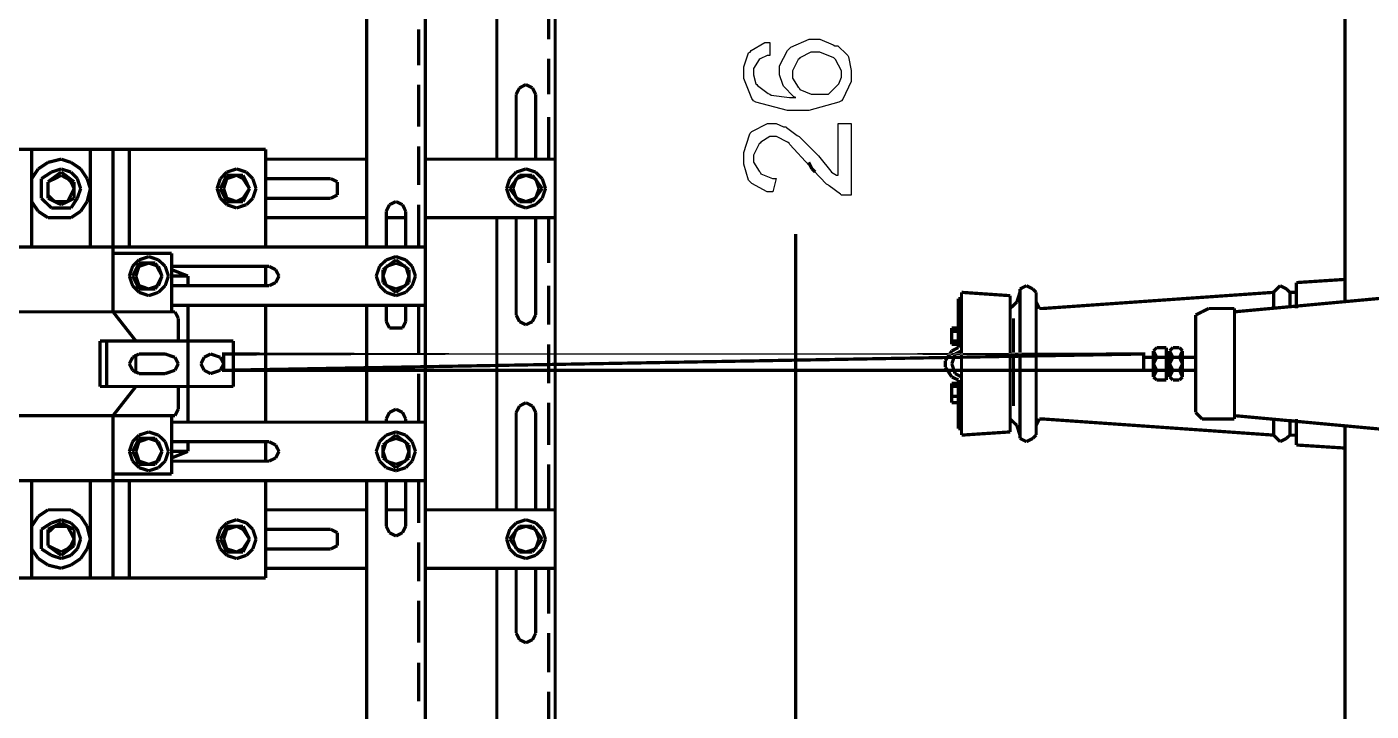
# Model space of a CAD drawing. Header units: metres. Extents: x 3290 to 4536, y 1562 to 1983.
# Drawn here: x 4135.54 to 4146.43, y 1713.02 to 1718.57 of the extents above; entities that cross this region are included whole.
import ezdxf

# ---------------------------------------------------------------- set-up
doc = ezdxf.new("R2010")
doc.units = ezdxf.units.M
for name, color, linetype in [('C00-00-00-BLACK', 7, 'Continuous'), ('C00-00-FF', 5, 'Continuous'), ('C00-7E-FF', 150, 'Continuous'), ('CFF-00-00', 1, 'Continuous'), ('CFF-7E-00', 30, 'Continuous')]:
    doc.layers.add(name, color=color, linetype=linetype)

msp = doc.modelspace()

# ---------------------------------------------------------------- linework, layer by layer
at = {"layer": 'C00-00-00-BLACK', "const_width": 0.0263}
for points in [[(4138.764, 1725.393), (4138.764, 1706.253)], [(4139.817, 1724.84), (4139.817, 1706.805)], [(4146.218, 1716.336), (4146.218, 1721.759)], [(4138.289, 1720.023), (4138.289, 1716.783)], [(4139.344, 1719.311), (4139.344, 1717.495)], [(4139.764, 1718.785), (4139.764, 1718.468)], [(4138.711, 1718.548), (4138.711, 1718.257)], [(4139.764, 1718.31), (4139.764, 1718.021)], [(4138.711, 1718.1), (4138.711, 1717.758)], [(4139.528, 1718.073), (4139.501, 1718.021)], [(4139.58, 1718.1), (4139.528, 1718.073)], [(4139.633, 1718.073), (4139.58, 1718.1)], [(4139.659, 1718.021), (4139.633, 1718.073)], [(4139.501, 1718.021), (4139.501, 1717.495)], [(4139.659, 1718.021), (4139.659, 1717.495)], [(4139.764, 1717.837), (4139.764, 1717.495)], [(4134.128, 1717.574), (4137.472, 1717.574)], [(4135.575, 1716.783), (4135.575, 1717.574)], [(4135.814, 1717.495), (4135.707, 1717.469)], [(4135.893, 1717.469), (4135.814, 1717.495)], [(4136.05, 1716.783), (4136.05, 1717.574)], [(4136.234, 1717.574), (4136.234, 1716.783)], [(4136.366, 1717.574), (4136.366, 1716.783)], [(4137.472, 1717.574), (4137.472, 1716.783)], [(4137.472, 1717.495), (4138.289, 1717.495)], [(4138.711, 1717.6), (4138.711, 1717.285)], [(4138.764, 1717.495), (4139.817, 1717.495)], [(4135.628, 1717.416), (4135.575, 1717.337)], [(4135.707, 1717.469), (4135.628, 1717.416)], [(4135.735, 1717.39), (4135.654, 1717.337)], [(4135.814, 1717.39), (4135.707, 1717.311)], [(4135.814, 1717.416), (4135.735, 1717.39)], [(4135.893, 1717.39), (4135.814, 1717.416)], [(4135.919, 1717.311), (4135.814, 1717.39)], [(4135.972, 1717.416), (4135.893, 1717.469)], [(4135.945, 1717.337), (4135.893, 1717.39)], [(4136.024, 1717.337), (4135.972, 1717.416)], [(4137.156, 1717.39), (4137.104, 1717.337)], [(4137.235, 1717.416), (4137.156, 1717.39)], [(4137.315, 1717.39), (4137.235, 1717.416)], [(4137.367, 1717.337), (4137.315, 1717.39)], [(4139.501, 1717.39), (4139.449, 1717.337)], [(4139.58, 1717.416), (4139.501, 1717.39)], [(4139.659, 1717.39), (4139.58, 1717.416)], [(4139.712, 1717.337), (4139.659, 1717.39)], [(4135.575, 1717.337), (4135.575, 1717.256)], [(4135.654, 1717.337), (4135.654, 1717.256)], [(4135.761, 1717.337), (4135.707, 1717.311)], [(4135.707, 1717.311), (4135.707, 1717.178)], [(4135.707, 1717.311), (4135.707, 1717.256)], [(4135.814, 1717.364), (4135.761, 1717.337)], [(4135.866, 1717.337), (4135.814, 1717.364)], [(4135.893, 1717.311), (4135.866, 1717.337)], [(4135.919, 1717.256), (4135.893, 1717.311)], [(4135.919, 1717.178), (4135.919, 1717.311)], [(4135.972, 1717.256), (4135.945, 1717.337)], [(4136.05, 1717.256), (4136.024, 1717.337)], [(4137.104, 1717.337), (4137.077, 1717.256)], [(4137.156, 1717.364), (4137.104, 1717.256)], [(4137.156, 1717.337), (4137.131, 1717.256)], [(4137.235, 1717.364), (4137.156, 1717.337)], [(4137.288, 1717.364), (4137.156, 1717.364)], [(4137.288, 1717.337), (4137.235, 1717.364)], [(4137.34, 1717.256), (4137.288, 1717.364)], [(4137.34, 1717.256), (4137.288, 1717.337)], [(4137.393, 1717.256), (4137.367, 1717.337)], [(4137.472, 1717.337), (4137.999, 1717.337)], [(4138.052, 1717.311), (4137.999, 1717.337)], [(4138.052, 1717.256), (4138.052, 1717.311)], [(4139.449, 1717.337), (4139.423, 1717.256)], [(4139.528, 1717.364), (4139.449, 1717.256)], [(4139.501, 1717.337), (4139.475, 1717.256)], [(4139.58, 1717.364), (4139.501, 1717.337)], [(4139.633, 1717.364), (4139.528, 1717.364)], [(4139.659, 1717.337), (4139.58, 1717.364)], [(4139.712, 1717.256), (4139.633, 1717.364)], [(4139.686, 1717.256), (4139.659, 1717.337)], [(4139.739, 1717.256), (4139.712, 1717.337)], [(4135.575, 1717.256), (4135.575, 1717.151)], [(4135.654, 1717.256), (4135.654, 1717.178)], [(4135.654, 1717.178), (4135.735, 1717.099)], [(4135.707, 1717.256), (4135.707, 1717.204)], [(4135.707, 1717.204), (4135.761, 1717.151)], [(4135.707, 1717.178), (4135.814, 1717.126)], [(4135.814, 1717.126), (4135.919, 1717.178)], [(4135.866, 1717.151), (4135.893, 1717.204)], [(4135.893, 1717.204), (4135.919, 1717.256)], [(4135.893, 1717.099), (4135.945, 1717.178)], [(4135.945, 1717.178), (4135.972, 1717.256)], [(4136.024, 1717.151), (4136.05, 1717.256)], [(4137.077, 1717.256), (4137.104, 1717.178)], [(4137.104, 1717.256), (4137.156, 1717.151)], [(4137.104, 1717.178), (4137.156, 1717.126)], [(4137.131, 1717.256), (4137.156, 1717.178)], [(4137.156, 1717.178), (4137.235, 1717.151)], [(4137.235, 1717.151), (4137.288, 1717.178)], [(4137.288, 1717.178), (4137.34, 1717.256)], [(4137.288, 1717.151), (4137.34, 1717.256)], [(4137.315, 1717.126), (4137.367, 1717.178)], [(4137.367, 1717.178), (4137.393, 1717.256)], [(4137.472, 1717.178), (4137.999, 1717.178)], [(4137.999, 1717.178), (4138.052, 1717.204)], [(4138.052, 1717.204), (4138.052, 1717.256)], [(4139.423, 1717.256), (4139.449, 1717.178)], [(4139.449, 1717.256), (4139.528, 1717.151)], [(4139.449, 1717.178), (4139.501, 1717.126)], [(4139.475, 1717.256), (4139.501, 1717.178)], [(4139.501, 1717.178), (4139.58, 1717.151)], [(4139.58, 1717.151), (4139.659, 1717.178)], [(4139.633, 1717.151), (4139.712, 1717.256)], [(4139.659, 1717.178), (4139.686, 1717.256)], [(4139.659, 1717.126), (4139.712, 1717.178)], [(4139.712, 1717.178), (4139.739, 1717.256)], [(4135.575, 1717.151), (4135.628, 1717.072)], [(4135.628, 1717.072), (4135.707, 1717.02)], [(4135.735, 1717.099), (4135.814, 1717.099)], [(4135.761, 1717.151), (4135.814, 1717.151)], [(4135.814, 1717.151), (4135.866, 1717.151)], [(4135.814, 1717.099), (4135.893, 1717.099)], [(4135.893, 1717.02), (4135.972, 1717.072)], [(4135.972, 1717.072), (4136.024, 1717.151)], [(4137.156, 1717.151), (4137.288, 1717.151)], [(4137.156, 1717.126), (4137.235, 1717.099)], [(4137.235, 1717.099), (4137.315, 1717.126)], [(4138.474, 1717.126), (4138.448, 1717.072)], [(4138.448, 1717.072), (4138.448, 1716.783)], [(4138.527, 1717.151), (4138.474, 1717.126)], [(4138.58, 1717.126), (4138.527, 1717.151)], [(4138.606, 1717.072), (4138.58, 1717.126)], [(4138.606, 1717.072), (4138.606, 1716.783)], [(4138.711, 1717.126), (4138.711, 1716.783)], [(4139.501, 1717.126), (4139.58, 1717.099)], [(4139.528, 1717.151), (4139.633, 1717.151)], [(4139.58, 1717.099), (4139.659, 1717.126)], [(4135.707, 1717.02), (4135.814, 1717.02)], [(4135.814, 1717.02), (4135.893, 1717.02)], [(4137.472, 1717.02), (4138.289, 1717.02)], [(4138.448, 1717.02), (4138.606, 1717.02)], [(4138.764, 1717.02), (4139.817, 1717.02)], [(4139.344, 1717.02), (4139.344, 1714.651)], [(4139.501, 1717.02), (4139.501, 1716.231)], [(4139.659, 1717.02), (4139.659, 1716.231)], [(4139.764, 1717.02), (4139.764, 1716.652)], [(4132.836, 1716.783), (4138.764, 1716.783)], [(4136.234, 1716.783), (4136.182, 1716.783)], [(4136.234, 1716.731), (4136.234, 1716.783)], [(4136.234, 1716.731), (4136.709, 1716.731)], [(4136.234, 1716.731), (4136.234, 1716.257)], [(4136.709, 1716.731), (4136.709, 1716.257)], [(4136.393, 1716.626), (4136.366, 1716.547)], [(4136.445, 1716.678), (4136.393, 1716.626)], [(4136.445, 1716.652), (4136.393, 1716.547)], [(4136.445, 1716.626), (4136.419, 1716.547)], [(4136.524, 1716.705), (4136.445, 1716.678)], [(4136.524, 1716.652), (4136.445, 1716.626)], [(4136.577, 1716.652), (4136.445, 1716.652)], [(4136.602, 1716.678), (4136.524, 1716.705)], [(4136.602, 1716.626), (4136.524, 1716.652)], [(4136.631, 1716.547), (4136.577, 1716.652)], [(4136.657, 1716.626), (4136.602, 1716.678)], [(4136.631, 1716.547), (4136.602, 1716.626)], [(4136.683, 1716.547), (4136.657, 1716.626)], [(4137.499, 1716.626), (4136.709, 1716.626)], [(4137.472, 1716.626), (4137.472, 1716.469)], [(4137.552, 1716.599), (4137.499, 1716.626)], [(4138.394, 1716.626), (4138.367, 1716.547)], [(4138.448, 1716.678), (4138.394, 1716.626)], [(4138.527, 1716.678), (4138.422, 1716.599)], [(4138.448, 1716.626), (4138.422, 1716.547)], [(4138.527, 1716.705), (4138.448, 1716.678)], [(4138.527, 1716.652), (4138.448, 1716.626)], [(4138.606, 1716.678), (4138.527, 1716.705)], [(4138.632, 1716.599), (4138.527, 1716.678)], [(4138.606, 1716.626), (4138.527, 1716.652)], [(4138.658, 1716.626), (4138.606, 1716.678)], [(4138.632, 1716.547), (4138.606, 1716.626)], [(4138.685, 1716.547), (4138.658, 1716.626)], [(4136.366, 1716.547), (4136.393, 1716.469)], [(4136.393, 1716.547), (4136.445, 1716.442)], [(4136.419, 1716.547), (4136.445, 1716.469)], [(4136.577, 1716.442), (4136.631, 1716.547)], [(4136.602, 1716.469), (4136.631, 1716.547)], [(4136.657, 1716.469), (4136.683, 1716.547)], [(4136.709, 1716.599), (4136.841, 1716.547)], [(4136.709, 1716.547), (4136.841, 1716.547)], [(4136.841, 1716.547), (4136.841, 1716.469)], [(4137.579, 1716.547), (4137.552, 1716.599)], [(4137.552, 1716.494), (4137.579, 1716.547)], [(4138.367, 1716.547), (4138.394, 1716.469)], [(4138.422, 1716.599), (4138.422, 1716.494)], [(4138.422, 1716.547), (4138.448, 1716.469)], [(4138.606, 1716.469), (4138.632, 1716.547)], [(4138.632, 1716.494), (4138.632, 1716.599)], [(4138.658, 1716.469), (4138.685, 1716.547)], [(4146.218, 1716.52), (4145.823, 1716.494)], [(4136.393, 1716.469), (4136.445, 1716.415)], [(4136.445, 1716.469), (4136.524, 1716.442)], [(4136.445, 1716.442), (4136.577, 1716.442)], [(4136.445, 1716.415), (4136.524, 1716.388)], [(4136.524, 1716.442), (4136.602, 1716.469)], [(4136.524, 1716.388), (4136.602, 1716.415)], [(4136.602, 1716.415), (4136.657, 1716.469)], [(4137.499, 1716.469), (4136.709, 1716.469)], [(4137.499, 1716.469), (4137.552, 1716.494)], [(4138.394, 1716.469), (4138.448, 1716.415)], [(4138.422, 1716.494), (4138.527, 1716.415)], [(4138.448, 1716.469), (4138.527, 1716.442)], [(4138.448, 1716.415), (4138.527, 1716.388)], [(4138.527, 1716.415), (4138.632, 1716.494)], [(4138.527, 1716.442), (4138.606, 1716.469)], [(4138.527, 1716.388), (4138.606, 1716.415)], [(4138.606, 1716.415), (4138.658, 1716.469)], [(4139.764, 1716.469), (4139.764, 1716.152)], [(4143.11, 1716.415), (4143.504, 1716.388)], [(4143.11, 1715.257), (4143.11, 1716.415)], [(4143.583, 1716.415), (4143.558, 1716.336)], [(4143.636, 1716.469), (4143.583, 1716.442)], [(4143.583, 1716.442), (4143.583, 1716.415)], [(4143.583, 1715.257), (4143.583, 1716.415)], [(4143.688, 1716.442), (4143.636, 1716.469)], [(4143.715, 1716.415), (4143.688, 1716.442)], [(4143.715, 1716.415), (4143.715, 1716.336)], [(4143.715, 1715.257), (4143.715, 1716.415)], [(4145.639, 1716.415), (4143.769, 1716.284)], [(4145.322, 1716.257), (4147.034, 1716.415)], [(4145.666, 1716.442), (4145.639, 1716.415)], [(4145.639, 1716.284), (4145.639, 1716.415)], [(4145.692, 1716.469), (4145.666, 1716.442)], [(4145.744, 1716.442), (4145.692, 1716.469)], [(4145.771, 1716.415), (4145.744, 1716.442)], [(4145.823, 1716.415), (4145.771, 1716.415)], [(4145.771, 1716.284), (4145.771, 1716.415)], [(4145.823, 1716.284), (4145.823, 1716.494)], [(4136.709, 1716.31), (4138.764, 1716.31)], [(4136.841, 1716.31), (4136.841, 1715.362)], [(4137.472, 1716.31), (4137.472, 1715.362)], [(4138.289, 1716.31), (4138.289, 1715.362)], [(4138.448, 1716.31), (4138.448, 1716.178)], [(4138.606, 1716.178), (4138.606, 1716.31)], [(4138.711, 1716.31), (4138.711, 1715.915)], [(4143.11, 1716.363), (4143.084, 1716.363)], [(4143.084, 1715.967), (4143.084, 1716.363)], [(4143.504, 1715.283), (4143.504, 1716.388)], [(4143.558, 1716.336), (4143.504, 1716.284)], [(4143.715, 1716.336), (4143.741, 1716.284)], [(4136.709, 1716.257), (4134.918, 1716.257)], [(4136.234, 1716.257), (4136.419, 1716.021)], [(4136.736, 1716.257), (4136.709, 1716.257)], [(4136.763, 1716.205), (4136.736, 1716.257)], [(4136.763, 1716.021), (4136.763, 1716.205)], [(4139.501, 1716.231), (4139.528, 1716.178)], [(4139.633, 1716.178), (4139.659, 1716.231)], [(4143.531, 1715.493), (4143.531, 1716.205)], [(4143.715, 1715.493), (4143.715, 1716.205)], [(4143.741, 1716.284), (4143.769, 1716.284)], [(4145.06, 1716.257), (4145.007, 1716.231)], [(4145.007, 1716.231), (4145.007, 1716.152)], [(4145.112, 1716.284), (4145.06, 1716.257)], [(4145.322, 1716.284), (4145.112, 1716.284)], [(4145.322, 1716.284), (4145.322, 1715.388)], [(4138.448, 1716.178), (4138.474, 1716.126)], [(4138.474, 1716.126), (4138.527, 1716.126)], [(4138.527, 1716.126), (4138.58, 1716.126)], [(4138.58, 1716.126), (4138.606, 1716.178)], [(4139.528, 1716.178), (4139.58, 1716.152)], [(4139.58, 1716.152), (4139.633, 1716.178)], [(4143.031, 1716.126), (4143.031, 1716.099)], [(4143.031, 1716.126), (4143.084, 1716.126)], [(4143.031, 1715.993), (4143.031, 1716.126)], [(4143.031, 1716.099), (4143.084, 1716.099)], [(4143.031, 1716.021), (4143.031, 1716.099)], [(4145.007, 1715.52), (4145.007, 1716.152)], [(4136.129, 1716.021), (4136.129, 1715.651)], [(4137.209, 1716.021), (4136.129, 1716.021)], [(4136.182, 1716.021), (4136.182, 1715.651)], [(4137.209, 1716.021), (4137.209, 1715.651)], [(4139.764, 1715.993), (4139.764, 1715.677)], [(4143.031, 1716.021), (4143.031, 1715.993)], [(4143.084, 1716.021), (4143.031, 1716.021)], [(4143.031, 1715.993), (4143.058, 1715.993)], [(4143.031, 1715.993), (4143.084, 1715.993)], [(4136.393, 1715.888), (4136.366, 1715.835)], [(4136.445, 1715.915), (4136.393, 1715.888)], [(4136.419, 1715.756), (4136.419, 1715.915)], [(4136.445, 1715.915), (4136.657, 1715.915)], [(4136.736, 1715.888), (4136.657, 1715.915)], [(4136.763, 1715.835), (4136.736, 1715.888)], [(4136.972, 1715.888), (4136.947, 1715.835)], [(4137.025, 1715.915), (4136.972, 1715.888)], [(4137.104, 1715.888), (4137.025, 1715.915)], [(4137.131, 1715.835), (4137.104, 1715.888)], [(4143.031, 1715.94), (4142.979, 1715.861)], [(4142.979, 1715.861), (4142.979, 1715.809)], [(4143.084, 1715.967), (4143.031, 1715.94)], [(4143.058, 1715.915), (4143.031, 1715.835)], [(4143.11, 1715.94), (4143.058, 1715.915)], [(4143.504, 1715.783), (4143.504, 1715.888)], [(4143.504, 1715.783), (4143.504, 1715.888)], [(4144.585, 1715.888), (4144.585, 1715.783)], [(4144.585, 1715.888), (4144.665, 1715.888)], [(4144.585, 1715.783), (4144.585, 1715.888)], [(4144.692, 1715.967), (4144.665, 1715.94)], [(4144.692, 1715.967), (4144.665, 1715.94)], [(4144.665, 1715.94), (4144.665, 1715.729)], [(4144.665, 1715.94), (4144.692, 1715.888)], [(4144.692, 1715.888), (4144.665, 1715.835)], [(4144.77, 1715.967), (4144.692, 1715.967)], [(4144.692, 1715.888), (4144.77, 1715.888)], [(4144.692, 1715.888), (4144.77, 1715.888)], [(4144.77, 1715.94), (4144.77, 1715.967)], [(4144.77, 1715.967), (4144.77, 1715.94)], [(4144.77, 1715.94), (4144.77, 1715.729)], [(4144.77, 1715.888), (4144.77, 1715.94)], [(4144.77, 1715.835), (4144.77, 1715.888)], [(4144.77, 1715.888), (4144.796, 1715.888)], [(4144.77, 1715.888), (4144.796, 1715.888)], [(4144.823, 1715.967), (4144.796, 1715.94)], [(4144.823, 1715.967), (4144.796, 1715.94)], [(4144.796, 1715.94), (4144.796, 1715.729)], [(4144.796, 1715.94), (4144.823, 1715.888)], [(4144.823, 1715.888), (4144.796, 1715.835)], [(4144.876, 1715.967), (4144.823, 1715.967)], [(4144.823, 1715.888), (4144.876, 1715.888)], [(4144.823, 1715.888), (4144.876, 1715.888)], [(4144.901, 1715.94), (4144.876, 1715.967)], [(4144.876, 1715.967), (4144.901, 1715.94)], [(4144.876, 1715.888), (4144.901, 1715.94)], [(4144.901, 1715.835), (4144.876, 1715.888)], [(4144.901, 1715.94), (4144.901, 1715.729)], [(4144.901, 1715.888), (4145.007, 1715.888)], [(4136.366, 1715.835), (4136.393, 1715.783)], [(4136.393, 1715.783), (4136.445, 1715.756)], [(4136.445, 1715.756), (4136.657, 1715.756)], [(4136.657, 1715.756), (4136.736, 1715.783)], [(4136.736, 1715.783), (4136.763, 1715.835)], [(4136.947, 1715.835), (4136.972, 1715.783)], [(4136.972, 1715.783), (4137.025, 1715.756)], [(4137.025, 1715.756), (4137.104, 1715.783)], [(4137.104, 1715.783), (4137.131, 1715.835)], [(4138.711, 1715.756), (4138.711, 1715.362)], [(4142.979, 1715.809), (4143.031, 1715.729)], [(4143.031, 1715.835), (4143.058, 1715.756)], [(4143.058, 1715.756), (4143.11, 1715.729)], [(4144.585, 1715.783), (4144.665, 1715.783)], [(4144.665, 1715.835), (4144.692, 1715.783)], [(4144.692, 1715.783), (4144.665, 1715.729)], [(4144.692, 1715.783), (4144.77, 1715.783)], [(4144.692, 1715.783), (4144.77, 1715.783)], [(4144.77, 1715.783), (4144.77, 1715.835)], [(4144.77, 1715.783), (4144.796, 1715.783)], [(4144.77, 1715.729), (4144.77, 1715.783)], [(4144.77, 1715.783), (4144.796, 1715.783)], [(4144.796, 1715.835), (4144.823, 1715.783)], [(4144.823, 1715.783), (4144.796, 1715.729)], [(4144.823, 1715.783), (4144.876, 1715.783)], [(4144.823, 1715.783), (4144.876, 1715.783)], [(4144.876, 1715.783), (4144.901, 1715.835)], [(4144.901, 1715.729), (4144.876, 1715.783)], [(4144.901, 1715.783), (4145.007, 1715.783)], [(4137.209, 1715.651), (4136.129, 1715.651)], [(4136.234, 1715.415), (4136.419, 1715.651)], [(4136.763, 1715.467), (4136.763, 1715.651)], [(4143.031, 1715.729), (4143.084, 1715.704)], [(4143.031, 1715.677), (4143.084, 1715.677)], [(4143.031, 1715.677), (4143.031, 1715.651)], [(4143.031, 1715.677), (4143.058, 1715.677)], [(4143.031, 1715.52), (4143.031, 1715.677)], [(4143.031, 1715.651), (4143.084, 1715.651)], [(4143.031, 1715.651), (4143.031, 1715.572)], [(4143.084, 1715.31), (4143.084, 1715.704)], [(4144.665, 1715.729), (4144.692, 1715.704)], [(4144.692, 1715.704), (4144.665, 1715.729)], [(4144.77, 1715.704), (4144.692, 1715.704)], [(4144.77, 1715.704), (4144.77, 1715.729)], [(4144.77, 1715.704), (4144.77, 1715.729)], [(4144.796, 1715.729), (4144.823, 1715.704)], [(4144.823, 1715.704), (4144.796, 1715.729)], [(4144.876, 1715.704), (4144.823, 1715.704)], [(4144.876, 1715.704), (4144.901, 1715.729)], [(4144.876, 1715.704), (4144.901, 1715.729)], [(4143.031, 1715.572), (4143.084, 1715.572)], [(4143.031, 1715.572), (4143.031, 1715.52)], [(4136.736, 1715.415), (4136.763, 1715.467)], [(4138.474, 1715.441), (4138.448, 1715.388)], [(4138.527, 1715.467), (4138.474, 1715.441)], [(4138.58, 1715.441), (4138.527, 1715.467)], [(4138.606, 1715.388), (4138.58, 1715.441)], [(4139.528, 1715.493), (4139.501, 1715.441)], [(4139.501, 1715.441), (4139.501, 1714.651)], [(4139.58, 1715.52), (4139.528, 1715.493)], [(4139.633, 1715.493), (4139.58, 1715.52)], [(4139.659, 1715.441), (4139.633, 1715.493)], [(4139.659, 1715.441), (4139.659, 1714.651)], [(4139.764, 1715.52), (4139.764, 1715.177)], [(4143.031, 1715.52), (4143.084, 1715.52)], [(4145.007, 1715.52), (4145.007, 1715.441)], [(4145.007, 1715.441), (4145.06, 1715.388)], [(4136.709, 1715.415), (4134.918, 1715.415)], [(4136.234, 1715.415), (4136.234, 1714.941)], [(4136.709, 1715.415), (4136.736, 1715.415)], [(4136.709, 1714.941), (4136.709, 1715.415)], [(4136.709, 1715.362), (4138.764, 1715.362)], [(4138.448, 1715.388), (4138.448, 1715.362)], [(4138.606, 1715.388), (4138.606, 1715.362)], [(4143.558, 1715.336), (4143.504, 1715.388)], [(4143.583, 1715.257), (4143.558, 1715.336)], [(4143.715, 1715.336), (4143.741, 1715.388)], [(4143.715, 1715.257), (4143.715, 1715.336)], [(4143.741, 1715.388), (4143.769, 1715.388)], [(4145.639, 1715.257), (4143.769, 1715.388)], [(4145.06, 1715.388), (4145.112, 1715.388)], [(4145.322, 1715.388), (4145.112, 1715.388)], [(4145.322, 1715.415), (4147.034, 1715.257)], [(4145.639, 1715.257), (4145.639, 1715.388)], [(4145.771, 1715.257), (4145.771, 1715.388)], [(4145.823, 1715.177), (4145.823, 1715.388)], [(4146.218, 1709.886), (4146.218, 1715.336)], [(4136.445, 1715.257), (4136.393, 1715.204)], [(4136.445, 1715.231), (4136.393, 1715.125)], [(4136.524, 1715.283), (4136.445, 1715.257)], [(4136.524, 1715.231), (4136.445, 1715.204)], [(4136.577, 1715.231), (4136.445, 1715.231)], [(4136.602, 1715.257), (4136.524, 1715.283)], [(4136.602, 1715.204), (4136.524, 1715.231)], [(4136.631, 1715.125), (4136.577, 1715.231)], [(4136.657, 1715.204), (4136.602, 1715.257)], [(4138.448, 1715.257), (4138.394, 1715.204)], [(4138.527, 1715.257), (4138.422, 1715.177)], [(4138.527, 1715.283), (4138.448, 1715.257)], [(4138.527, 1715.231), (4138.448, 1715.204)], [(4138.606, 1715.257), (4138.527, 1715.283)], [(4138.632, 1715.177), (4138.527, 1715.257)], [(4138.606, 1715.204), (4138.527, 1715.231)], [(4138.658, 1715.204), (4138.606, 1715.257)], [(4143.11, 1715.31), (4143.084, 1715.31)], [(4143.11, 1715.257), (4143.504, 1715.283)], [(4143.583, 1715.257), (4143.583, 1715.231)], [(4143.583, 1715.231), (4143.636, 1715.204)], [(4143.636, 1715.204), (4143.688, 1715.231)], [(4143.688, 1715.231), (4143.715, 1715.257)], [(4145.639, 1715.257), (4145.666, 1715.231)], [(4145.666, 1715.231), (4145.692, 1715.204)], [(4145.692, 1715.204), (4145.744, 1715.231)], [(4145.744, 1715.231), (4145.771, 1715.257)], [(4145.823, 1715.257), (4145.771, 1715.257)], [(4136.393, 1715.204), (4136.366, 1715.125)], [(4136.366, 1715.125), (4136.393, 1715.046)], [(4136.393, 1715.125), (4136.445, 1715.02)], [(4136.445, 1715.204), (4136.419, 1715.125)], [(4136.419, 1715.125), (4136.445, 1715.046)], [(4136.577, 1715.02), (4136.631, 1715.125)], [(4136.631, 1715.125), (4136.602, 1715.204)], [(4136.602, 1715.046), (4136.631, 1715.125)], [(4136.683, 1715.125), (4136.657, 1715.204)], [(4136.657, 1715.046), (4136.683, 1715.125)], [(4137.499, 1715.204), (4136.709, 1715.204)], [(4136.709, 1715.125), (4136.841, 1715.125)], [(4136.709, 1715.072), (4136.841, 1715.125)], [(4136.841, 1715.204), (4136.841, 1715.125)], [(4137.472, 1715.204), (4137.472, 1715.046)], [(4137.552, 1715.177), (4137.499, 1715.204)], [(4137.579, 1715.125), (4137.552, 1715.177)], [(4137.552, 1715.072), (4137.579, 1715.125)], [(4138.394, 1715.204), (4138.367, 1715.125)], [(4138.367, 1715.125), (4138.394, 1715.046)], [(4138.448, 1715.204), (4138.422, 1715.125)], [(4138.422, 1715.177), (4138.422, 1715.072)], [(4138.422, 1715.125), (4138.448, 1715.046)], [(4138.632, 1715.125), (4138.606, 1715.204)], [(4138.606, 1715.046), (4138.632, 1715.125)], [(4138.632, 1715.072), (4138.632, 1715.177)], [(4138.685, 1715.125), (4138.658, 1715.204)], [(4138.658, 1715.046), (4138.685, 1715.125)], [(4146.218, 1715.152), (4145.823, 1715.177)], [(4136.393, 1715.046), (4136.445, 1714.993)], [(4136.445, 1715.046), (4136.524, 1715.02)], [(4136.445, 1715.02), (4136.577, 1715.02)], [(4136.445, 1714.993), (4136.524, 1714.968)], [(4136.524, 1715.02), (4136.602, 1715.046)], [(4136.524, 1714.968), (4136.602, 1714.993)], [(4136.602, 1714.993), (4136.657, 1715.046)], [(4137.499, 1715.046), (4136.709, 1715.046)], [(4137.499, 1715.046), (4137.552, 1715.072)], [(4138.394, 1715.046), (4138.448, 1714.993)], [(4138.422, 1715.072), (4138.527, 1714.993)], [(4138.448, 1715.046), (4138.527, 1715.02)], [(4138.448, 1714.993), (4138.527, 1714.968)], [(4138.527, 1714.993), (4138.632, 1715.072)], [(4138.527, 1715.02), (4138.606, 1715.046)], [(4138.527, 1714.968), (4138.606, 1714.993)], [(4138.606, 1714.993), (4138.658, 1715.046)], [(4139.764, 1715.02), (4139.764, 1714.651)], [(4132.836, 1714.888), (4138.764, 1714.888)], [(4135.575, 1714.098), (4135.575, 1714.888)], [(4136.05, 1714.098), (4136.05, 1714.888)], [(4136.182, 1714.888), (4136.234, 1714.888)], [(4136.234, 1714.888), (4136.234, 1714.941)], [(4136.234, 1714.941), (4136.709, 1714.941)], [(4136.234, 1714.888), (4136.234, 1714.098)], [(4136.234, 1714.888), (4136.261, 1714.888)], [(4136.366, 1714.888), (4136.366, 1714.098)], [(4137.472, 1714.888), (4137.472, 1714.098)], [(4138.289, 1714.888), (4138.289, 1711.623)], [(4138.448, 1714.888), (4138.448, 1714.518)], [(4138.606, 1714.888), (4138.606, 1714.518)], [(4138.711, 1714.888), (4138.711, 1714.545)], [(4135.628, 1714.598), (4135.575, 1714.518)], [(4135.707, 1714.651), (4135.628, 1714.598)], [(4135.814, 1714.651), (4135.707, 1714.651)], [(4135.814, 1714.571), (4135.735, 1714.545)], [(4135.893, 1714.651), (4135.814, 1714.651)], [(4135.893, 1714.545), (4135.814, 1714.571)], [(4135.972, 1714.598), (4135.893, 1714.651)], [(4136.024, 1714.518), (4135.972, 1714.598)], [(4137.235, 1714.571), (4137.156, 1714.545)], [(4137.315, 1714.545), (4137.235, 1714.571)], [(4137.472, 1714.651), (4138.289, 1714.651)], [(4138.448, 1714.651), (4138.606, 1714.651)], [(4138.764, 1714.651), (4139.817, 1714.651)], [(4139.58, 1714.571), (4139.501, 1714.545)], [(4139.659, 1714.545), (4139.58, 1714.571)], [(4135.575, 1714.518), (4135.575, 1714.414)], [(4135.735, 1714.545), (4135.654, 1714.493)], [(4135.654, 1714.493), (4135.654, 1714.414)], [(4135.814, 1714.545), (4135.707, 1714.493)], [(4135.761, 1714.518), (4135.707, 1714.466)], [(4135.707, 1714.493), (4135.707, 1714.361)], [(4135.707, 1714.466), (4135.707, 1714.414)], [(4135.814, 1714.518), (4135.761, 1714.518)], [(4135.919, 1714.493), (4135.814, 1714.545)], [(4135.866, 1714.518), (4135.814, 1714.518)], [(4135.893, 1714.466), (4135.866, 1714.518)], [(4135.945, 1714.493), (4135.893, 1714.545)], [(4135.919, 1714.414), (4135.893, 1714.466)], [(4135.919, 1714.361), (4135.919, 1714.493)], [(4135.972, 1714.414), (4135.945, 1714.493)], [(4136.05, 1714.414), (4136.024, 1714.518)], [(4137.104, 1714.493), (4137.077, 1714.414)], [(4137.156, 1714.545), (4137.104, 1714.493)], [(4137.156, 1714.518), (4137.104, 1714.414)], [(4137.156, 1714.493), (4137.131, 1714.414)], [(4137.235, 1714.518), (4137.156, 1714.493)], [(4137.288, 1714.518), (4137.156, 1714.518)], [(4137.288, 1714.493), (4137.235, 1714.518)], [(4137.34, 1714.414), (4137.288, 1714.518)], [(4137.34, 1714.414), (4137.288, 1714.493)], [(4137.367, 1714.493), (4137.315, 1714.545)], [(4137.393, 1714.414), (4137.367, 1714.493)], [(4137.472, 1714.493), (4137.999, 1714.493)], [(4138.052, 1714.466), (4137.999, 1714.493)], [(4138.052, 1714.414), (4138.052, 1714.466)], [(4138.448, 1714.518), (4138.474, 1714.466)], [(4138.474, 1714.466), (4138.527, 1714.439)], [(4138.527, 1714.439), (4138.58, 1714.466)], [(4138.58, 1714.466), (4138.606, 1714.518)], [(4139.449, 1714.493), (4139.423, 1714.414)], [(4139.501, 1714.545), (4139.449, 1714.493)], [(4139.528, 1714.518), (4139.449, 1714.414)], [(4139.501, 1714.493), (4139.475, 1714.414)], [(4139.58, 1714.518), (4139.501, 1714.493)], [(4139.633, 1714.518), (4139.528, 1714.518)], [(4139.659, 1714.493), (4139.58, 1714.518)], [(4139.712, 1714.414), (4139.633, 1714.518)], [(4139.712, 1714.493), (4139.659, 1714.545)], [(4139.686, 1714.414), (4139.659, 1714.493)], [(4139.739, 1714.414), (4139.712, 1714.493)], [(4135.575, 1714.414), (4135.575, 1714.334)], [(4135.575, 1714.334), (4135.628, 1714.256)], [(4135.654, 1714.414), (4135.654, 1714.334)], [(4135.654, 1714.334), (4135.735, 1714.282)], [(4135.707, 1714.414), (4135.707, 1714.361)], [(4135.707, 1714.361), (4135.814, 1714.282)], [(4135.707, 1714.361), (4135.761, 1714.334)], [(4135.761, 1714.334), (4135.814, 1714.309)], [(4135.814, 1714.282), (4135.919, 1714.361)], [(4135.814, 1714.309), (4135.866, 1714.334)], [(4135.866, 1714.334), (4135.893, 1714.361)], [(4135.893, 1714.361), (4135.919, 1714.414)], [(4135.893, 1714.282), (4135.945, 1714.334)], [(4135.945, 1714.334), (4135.972, 1714.414)], [(4135.972, 1714.256), (4136.024, 1714.334)], [(4136.024, 1714.334), (4136.05, 1714.414)], [(4137.077, 1714.414), (4137.104, 1714.334)], [(4137.104, 1714.414), (4137.156, 1714.309)], [(4137.104, 1714.334), (4137.156, 1714.282)], [(4137.131, 1714.414), (4137.156, 1714.334)], [(4137.156, 1714.334), (4137.235, 1714.309)], [(4137.235, 1714.309), (4137.288, 1714.334)], [(4137.288, 1714.334), (4137.34, 1714.414)], [(4137.288, 1714.309), (4137.34, 1714.414)], [(4137.315, 1714.282), (4137.367, 1714.334)], [(4137.367, 1714.334), (4137.393, 1714.414)], [(4137.472, 1714.334), (4137.999, 1714.334)], [(4137.999, 1714.334), (4138.052, 1714.361)], [(4138.052, 1714.361), (4138.052, 1714.414)], [(4138.711, 1714.388), (4138.711, 1714.072)], [(4139.423, 1714.414), (4139.449, 1714.334)], [(4139.449, 1714.414), (4139.528, 1714.309)], [(4139.449, 1714.334), (4139.501, 1714.282)], [(4139.475, 1714.414), (4139.501, 1714.334)], [(4139.501, 1714.334), (4139.58, 1714.309)], [(4139.58, 1714.309), (4139.659, 1714.334)], [(4139.633, 1714.309), (4139.712, 1714.414)], [(4139.659, 1714.334), (4139.686, 1714.414)], [(4139.659, 1714.282), (4139.712, 1714.334)], [(4139.712, 1714.334), (4139.739, 1714.414)], [(4135.628, 1714.256), (4135.707, 1714.203)], [(4135.735, 1714.282), (4135.814, 1714.256)], [(4135.814, 1714.256), (4135.893, 1714.282)], [(4135.893, 1714.203), (4135.972, 1714.256)], [(4137.156, 1714.309), (4137.288, 1714.309)], [(4137.156, 1714.282), (4137.235, 1714.256)], [(4137.235, 1714.256), (4137.315, 1714.282)], [(4139.501, 1714.282), (4139.58, 1714.256)], [(4139.528, 1714.309), (4139.633, 1714.309)], [(4139.58, 1714.256), (4139.659, 1714.282)], [(4135.707, 1714.203), (4135.814, 1714.177)], [(4135.814, 1714.177), (4135.893, 1714.203)], [(4137.472, 1714.177), (4138.289, 1714.177)], [(4138.764, 1714.177), (4139.817, 1714.177)], [(4139.344, 1714.177), (4139.344, 1712.335)], [(4139.501, 1714.177), (4139.501, 1713.651)], [(4139.659, 1714.177), (4139.659, 1713.651)], [(4139.764, 1714.177), (4139.764, 1713.809)], [(4137.472, 1714.098), (4134.128, 1714.098)], [(4138.711, 1713.914), (4138.711, 1713.573)], [(4139.501, 1713.651), (4139.528, 1713.598)], [(4139.528, 1713.598), (4139.58, 1713.573)], [(4139.58, 1713.573), (4139.633, 1713.598)], [(4139.633, 1713.598), (4139.659, 1713.651)], [(4139.764, 1713.651), (4139.764, 1713.334)], [(4138.711, 1713.413), (4138.711, 1713.098)], [(4139.764, 1713.176), (4139.764, 1712.861)]]:
    msp.add_lwpolyline(points, dxfattribs=at)
at = {"layer": 'C00-00-FF', "const_width": 0.0263}
for points in [[(4141.871, 1717.469), (4141.898, 1717.416)], [(4141.898, 1717.416), (4141.924, 1717.39)]]:
    msp.add_lwpolyline(points, dxfattribs=at)
at = {"layer": 'C00-7E-FF', "const_width": 0.0263}
msp.add_lwpolyline([(4141.766, 1700.039), (4141.766, 1716.888)], dxfattribs=at)
at = {"layer": 'CFF-00-00', "const_width": 0.0263}
for points in [[(4144.585, 1715.783), (4144.585, 1715.915), (4137.131, 1715.783), (4144.585, 1715.783)], [(4144.585, 1715.915), (4137.131, 1715.783), (4137.131, 1715.915), (4144.585, 1715.915)]]:
    msp.add_lwpolyline(points, close=True, dxfattribs=at)
at = {"layer": 'CFF-00-00'}
for points in [[(4144.585, 1715.783), (4144.585, 1715.915), (4137.131, 1715.783), (4144.585, 1715.783)], [(4144.585, 1715.915), (4137.131, 1715.783), (4137.131, 1715.915), (4144.585, 1715.915)]]:
    msp.add_lwpolyline(points, close=True, dxfattribs=at)
at = {"layer": 'CFF-7E-00'}
for points in [[(4141.556, 1718.441), (4141.556, 1718.337), (4141.536, 1718.337), (4141.477, 1718.31), (4141.477, 1718.31), (4141.47, 1718.304), (4141.425, 1718.229), (4141.425, 1718.205), (4141.425, 1718.179), (4141.443, 1718.106), (4141.45, 1718.1), (4141.456, 1718.093), (4141.542, 1718.028), (4141.556, 1718.021), (4141.568, 1718.014), (4141.716, 1717.995), (4141.766, 1717.995), (4141.752, 1718.001), (4141.667, 1718.087), (4141.661, 1718.1), (4141.661, 1718.1), (4141.634, 1718.179), (4141.634, 1718.205), (4141.634, 1718.251), (4141.699, 1718.376), (4141.713, 1718.389), (4141.726, 1718.403), (4141.874, 1718.468), (4141.924, 1718.468), (4141.963, 1718.468), (4142.069, 1718.423), (4142.083, 1718.415), (4142.108, 1718.415), (4142.181, 1718.344), (4142.188, 1718.337), (4142.194, 1718.324), (4142.215, 1718.215), (4142.215, 1718.178), (4142.215, 1718.126), (4142.149, 1717.982), (4142.136, 1717.969), (4142.116, 1717.956), (4141.873, 1717.889), (4141.793, 1717.889), (4141.7, 1717.889), (4141.444, 1717.956), (4141.425, 1717.969), (4141.411, 1717.988), (4141.345, 1718.15), (4141.345, 1718.205), (4141.345, 1718.244), (4141.384, 1718.356), (4141.398, 1718.362), (4141.404, 1718.376), (4141.517, 1718.441), (4141.556, 1718.441)], [(4141.924, 1718.021), (4141.95, 1718.021), (4142.01, 1718.021), (4142.031, 1718.021), (4142.037, 1718.028), (4142.103, 1718.093), (4142.109, 1718.1), (4142.115, 1718.106), (4142.136, 1718.16), (4142.136, 1718.178), (4142.136, 1718.212), (4142.089, 1718.304), (4142.083, 1718.31), (4142.076, 1718.317), (4141.961, 1718.362), (4141.924, 1718.362), (4141.89, 1718.362), (4141.799, 1718.317), (4141.793, 1718.31), (4141.786, 1718.304), (4141.74, 1718.21), (4141.74, 1718.178), (4141.74, 1718.152), (4141.786, 1718.08), (4141.793, 1718.073), (4141.799, 1718.06), (4141.892, 1718.021), (4141.924, 1718.021)], [(4142.109, 1717.784), (4142.215, 1717.784), (4142.215, 1717.204), (4142.195, 1717.204), (4142.151, 1717.204), (4142.136, 1717.204), (4142.129, 1717.211), (4142.037, 1717.278), (4142.031, 1717.285), (4142.017, 1717.291), (4141.911, 1717.403), (4141.898, 1717.416), (4141.878, 1717.442), (4141.719, 1717.613), (4141.713, 1717.626), (4141.699, 1717.633), (4141.611, 1717.679), (4141.582, 1717.679), (4141.556, 1717.679), (4141.483, 1717.633), (4141.477, 1717.626), (4141.47, 1717.62), (4141.425, 1717.527), (4141.425, 1717.495), (4141.425, 1717.47), (4141.47, 1717.397), (4141.477, 1717.39), (4141.483, 1717.377), (4141.577, 1717.337), (4141.609, 1717.337), (4141.582, 1717.23), (4141.536, 1717.23), (4141.411, 1717.298), (4141.398, 1717.311), (4141.384, 1717.325), (4141.345, 1717.454), (4141.345, 1717.495), (4141.345, 1717.548), (4141.391, 1717.692), (4141.398, 1717.705), (4141.411, 1717.719), (4141.539, 1717.784), (4141.582, 1717.784), (4141.608, 1717.784), (4141.667, 1717.758), (4141.687, 1717.758), (4141.693, 1717.752), (4141.779, 1717.686), (4141.793, 1717.679), (4141.799, 1717.673), (4141.931, 1717.541), (4141.95, 1717.521), (4141.963, 1717.508), (4142.05, 1717.397), (4142.057, 1717.39), (4142.057, 1717.39), (4142.096, 1717.364), (4142.109, 1717.364), (4142.109, 1717.784)]]:
    msp.add_lwpolyline(points, close=True, dxfattribs=at)

doc.saveas('drawing.dxf')
